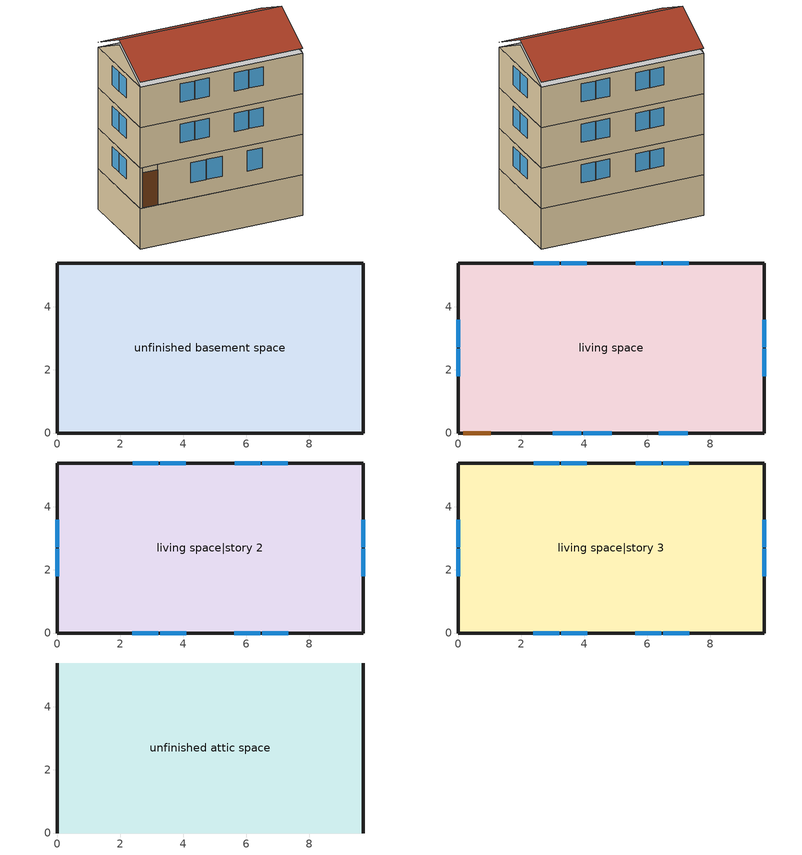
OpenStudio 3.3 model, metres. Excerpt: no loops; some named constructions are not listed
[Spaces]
unfinished basement space
 floor foundation (FloorFndGrndUnfinB): 0,0 0,5.39 9.71,5.39 9.71,0 z-2.44
 wall foundation (WallFndGrndUnfinB): 0,5.39 0,0 9.71,0 9.71,5.39 0,5.39 z-2.44:0
living space
 floor to unfinished basement space (FloorUnfinBInsFin Reversed): 0,0 0,5.39 9.71,5.39 9.71,0 z0
 wall outside (WallExtInsFin): 0,5.39 0,0 0.13,0 1.05,0 9.71,0 9.71,5.39 0,5.39 z0:2.44
 window (WindowConstruction): 3,0 3.9,0 / 3.96,0 4.87,0 / 6.37,0 7.27,0 z0.93:2.13; 7.32,5.39 6.5,5.39 / 6.44,5.39 5.62,5.39 / 4.08,5.39 3.27,5.39 / 3.2,5.39 2.39,5.39 z1.05:2.13; 0,3.59 0,2.73 / 0,2.67 0,1.81 / 9.71,1.81 9.71,2.67 / 9.71,2.73 9.71,3.59 z0.99:2.13
 door (Door): 0.15,0 1.02,0 z0:2.13
living space|story 2
 floor to living space (FloorFinUninsFin): 0,0 0,5.39 9.71,5.39 9.71,0 z2.44
 wall outside (WallExtInsFin): 0,5.39 0,0 9.71,0 9.71,5.39 0,5.39 z2.44:4.88
 window (WindowConstruction): 2.37,0 3.2,0 / 3.27,0 4.1,0 / 5.61,0 6.44,0 / 6.5,0 7.33,0 z3.46:4.57; 7.32,5.39 6.5,5.39 / 6.44,5.39 5.62,5.39 / 4.08,5.39 3.27,5.39 / 3.2,5.39 2.39,5.39 z3.48:4.57; 0,3.59 0,2.73 / 0,2.67 0,1.81 / 9.71,1.81 9.71,2.67 / 9.71,2.73 9.71,3.59 z3.43:4.57
living space|story 3
 floor to living space|story 2 (FloorFinUninsFin): 0,0 0,5.39 9.71,5.39 9.71,0 z4.88
 wall outside (WallExtInsFin): 0,5.39 0,0 9.71,0 9.71,5.39 0,5.39 z4.88:7.32
 window (WindowConstruction): 2.37,0 3.2,0 / 3.27,0 4.1,0 / 5.61,0 6.44,0 / 6.5,0 7.33,0 z5.9:7.01; 7.32,5.39 6.5,5.39 / 6.44,5.39 5.62,5.39 / 4.08,5.39 3.27,5.39 / 3.2,5.39 2.39,5.39 z5.92:7.01; 0,3.59 0,2.73 / 0,2.67 0,1.81 / 9.71,1.81 9.71,2.67 / 9.71,2.73 9.71,3.59 z5.86:7.01
unfinished attic space
 floor to living space|story 3 (FloorFinInsUnfinAttic): 0,5.39 9.71,5.39 9.71,0 0,0 z7.32
 wall outside (WallExtUninsUnfin): 0,2.7,8.66 0,5.39,7.32 0,0,7.32; 9.71,2.7,8.66 9.71,0,7.32 9.71,5.39,7.32
 roof outside (RoofUnfinInsExt): 9.71,2.7,8.97 0,2.7,8.97 0,0,7.62 9.71,0,7.62; 0,2.7,8.97 9.71,2.7,8.97 9.71,5.39,7.62 0,5.39,7.62
[Material] Roughness=Rough
Name | Thickness {m} | Conductivity {W/m-K} | Density {kg/m3} | Specific Heat {J/kg-K} | Thermal Absorptance | Solar Absorptance | Visible Absorptance
Drywall 0.5 in. | 0.0127 | 0.160291 | 801 | 837.4 | 0.9 | 0.5 | 0.1
FloorUATrussandIns | 0.0889 | 0.0555643 | 50.7834 | 1165.1 | 0.9 | 0.5 | 0.9
FloorUAAdditionalCeilingIns | 0.266954 | 0.0531827 | 16.02 | 1046.75
RoofSheathing | 0.01905 | 0.115458 | 512.64 | 1214.23 | 0.82 | 0.3 | 0.3
FloorIns | 0.23495 | 2.59817 | 67.691 | 1210.98 | 0.82 | 0.3 | 0.3
Wood Floor | 0.015875 | 0.115458 | 544.68 | 1214.23
Floor Covering | 0.0127 | 0.0433444 | 54.468 | 1339.84 | 0.9 | 0.9
FloorFinStudAndAirFloor | 0.1397 | 0.557395 | 67.691 | 1210.98 | 0.9 | 0.5 | 0.9
[Construction]
FloorFinInsUnfinAttic Reversed: FloorUAAdditionalCeilingIns, FloorUATrussandIns, Drywall 0.5 in.
FloorUnfinBInsFin: FloorIns, RoofSheathing, Wood Floor, Floor Covering
FloorFinUninsFin Reversed: Floor Covering, Wood Floor, RoofSheathing, FloorFinStudAndAirFloor, Drywall 0.5 in.
[Schedule:Day]
res nv_1 temp schedule weekend7; res nv_1 temp schedule weekend8: 2, 0, 19.4444, 11, 0, 20, 24, 0, 19.4444
res nv_1 temp schedule weekday8: 2, 0, 19.4444, 9, 0, 20, 17, 0, 13.3333, 24, 0, 19.4444
res nv_1 temp schedule allday9: 24, 0, 20
res nv_1 temp schedule weekday10; res nv_1 temp schedule weekday11; res nv_1 temp schedule weekday12: 2, 0, 18.3333, 11, 0, 18.8889, 17, 0, 17.7778, 24, 0, 18.3333
res nv_1 temp schedule weekend10; res nv_1 temp schedule weekend11; res nv_1 temp schedule weekend12: 2, 0, 18.3333, 11, 0, 18.8889, 24, 0, 18.3333
res mv_1 range exhaust schedule allday1; res mv_1 range exhaust schedule allday2; res mv_1 range exhaust schedule allday3; res mv_1 range exhaust schedule allday4; res mv_1 range exhaust schedule allday5; res mv_1 range exhaust schedule allday6; res mv_1 range exhaust schedule allday7; res mv_1 range exhaust schedule allday8; res mv_1 range exhaust schedule allday9; res mv_1 range exhaust schedule allday10; res mv_1 range exhaust schedule allday11; res mv_1 range exhaust schedule allday12: 15, 0, 0, 16, 0, 1, 24, 0, 0
res mv_1 bath exhaust schedule allday1; res mv_1 bath exhaust schedule allday2; res mv_1 bath exhaust schedule allday3; res mv_1 bath exhaust schedule allday4; res mv_1 bath exhaust schedule allday5; res mv_1 bath exhaust schedule allday6; res mv_1 bath exhaust schedule allday7; res mv_1 bath exhaust schedule allday8; res mv_1 bath exhaust schedule allday9; res mv_1 bath exhaust schedule allday10; res mv_1 bath exhaust schedule allday11; res mv_1 bath exhaust schedule allday12: 4, 0, 0, 5, 0, 1, 24, 0, 0
